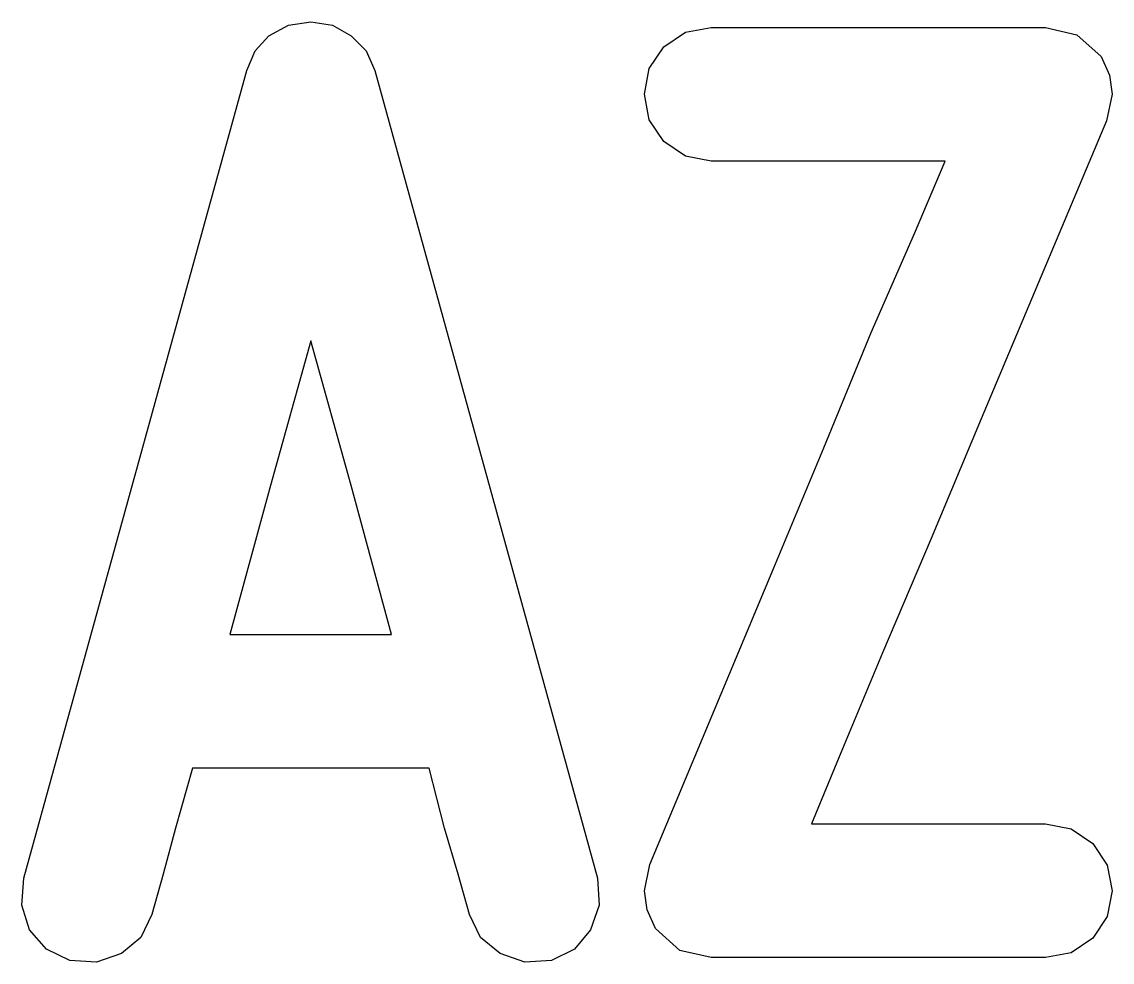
# Model space of a CAD drawing. Extents: x 0 to 10, y 0 to 8.62.
import ezdxf

# ---------------------------------------------------------------- set-up
doc = ezdxf.new("R2010")
doc.units = 0
doc.layers.add('Layer_1', color=7, linetype='CONTINUOUS')

msp = doc.modelspace()

# ---------------------------------------------------------------- linework, layer by layer
at = {"layer": 'Layer_1', "color": 7}
for points in [[(5.280011, 0.769349), (5.295985, 0.523548), (5.216175, 0.296895), (5.069326, 0.118127), (4.858642, 0.015974), (4.612832, 0), (4.386185, 0.07981), (4.207414, 0.226655), (4.105264, 0.437346), (4.003111, 0.807649), (3.875422, 1.22903), (3.73496, 1.778104), (1.564214, 1.778104), (1.410984, 1.22903), (1.296063, 0.807649), (1.19391, 0.437346), (1.091757, 0.226655), (0.912989, 0.07981), (0.686339, 0.000006), (0.440535, 0.015951), (0.22665, 0.118104), (0.070231, 0.296872), (0, 0.523525), (0.019163, 0.769326), (2.062218, 8.175405), (2.13883, 8.357359), (2.266524, 8.494632), (2.445289, 8.590396), (2.649595, 8.622326), (2.850707, 8.590396), (3.019899, 8.494632), (3.157166, 8.357359), (3.236973, 8.175405), (5.280031, 0.769326)], [(5.709579, 7.958353), (5.754268, 8.194576), (5.888344, 8.392501), (6.086266, 8.526571), (6.322495, 8.57127), (9.387078, 8.57127), (9.674377, 8.504225), (9.897841, 8.303119), (9.974453, 8.133921), (9.999994, 7.958353), (9.948918, 7.715738), (8.7997, 4.983153), (8.340011, 3.885009), (7.893092, 2.837945), (7.510021, 1.918572), (7.24187, 1.267344), (9.387078, 1.267344), (9.623304, 1.222654), (9.821226, 1.088579), (9.955299, 0.890659), (9.999994, 0.654428), (9.955299, 0.418203), (9.821226, 0.22028), (9.623304, 0.086205), (9.387078, 0.041512), (6.322495, 0.041512), (6.03519, 0.108548), (5.811732, 0.309663), (5.735114, 0.478855), (5.709573, 0.654428), (5.760649, 0.897041), (6.897099, 3.616858), (7.356785, 4.715002), (7.790934, 5.774837), (8.186776, 6.681442), (8.467697, 7.345434), (6.322489, 7.345434), (6.086261, 7.390122), (5.888338, 7.524202), (5.754263, 7.722119), (5.709573, 7.958353)], [(3.390203, 3.00392), (3.019899, 4.370214), (2.649595, 5.698199), (2.279292, 4.370214), (1.908988, 3.00392), (3.390203, 3.00392)]]:
    msp.add_lwpolyline(points, dxfattribs=at)

doc.saveas('drawing.dxf')
